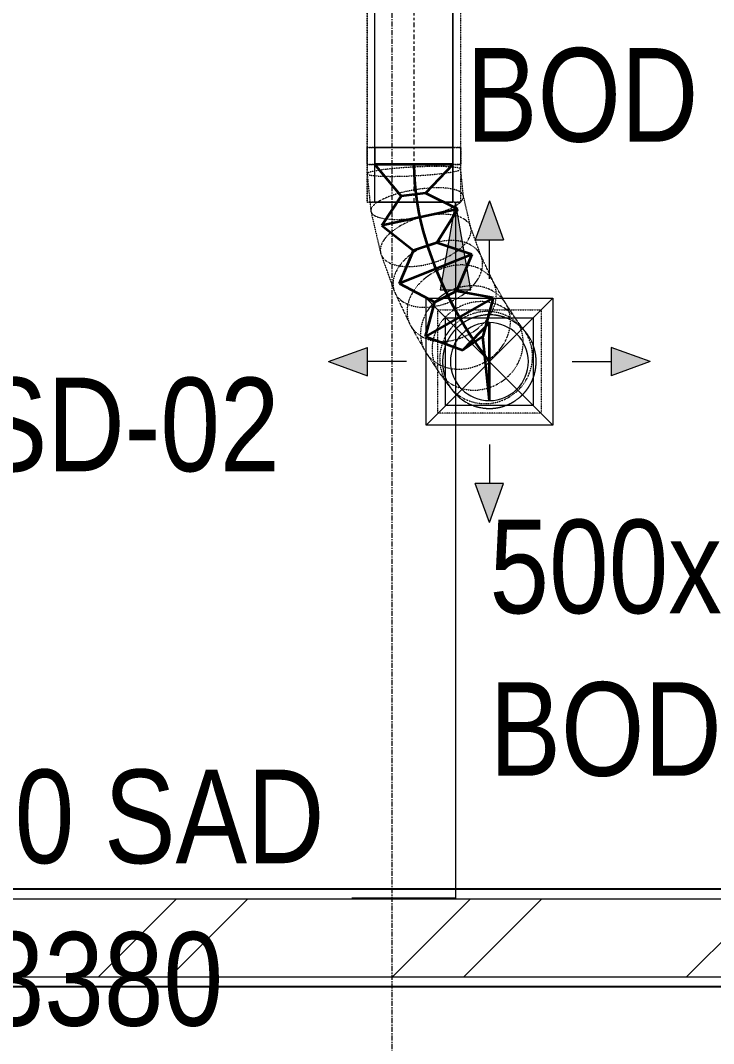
# Model space of a CAD drawing. Header units: inches. Extents: x -83664 to 20107, y -47222 to 19398.
# Drawn here: x -9925 to -8148, y -16686 to -14062 of the extents above; entities that cross this region are included whole.
import ezdxf

# ---------------------------------------------------------------- set-up
doc = ezdxf.new("R2010")
doc.units = ezdxf.units.IN
doc.header["$MEASUREMENT"] = 0
for name, pattern in [('Center', [29.999999, 12, -6, 6, -6]), ('Grid Line', [22.225, 12.7, -3.175, 3.175, -3.175]), ('Hidden 0_50', [1.0584, 0.5292, -0.5292])]:
    doc.linetypes.add(name, pattern=pattern)
for name, color, linetype, lineweight in [('A-DETL-GENF', 7, 'Continuous', 9), ('A-WALL', 7, 'Continuous', 9), ('A-WALL-PATT', 7, 'Continuous', 25), ('G-ANNO-TEXT', 7, 'Continuous', 9), ('M-HVAC-CDFF', 7, 'Continuous', 9), ('M-HVAC-DUCT-CNTR', 7, 'Center', 9), ('M-HVAC-DUCT-IDEN', 7, 'Continuous', 18), ('S-GRID', 7, 'Continuous', 9)]:
    doc.layers.add(name, color=color, linetype=linetype, lineweight=lineweight)
doc.layers.add('M-HVAC-DUCT', color=7, linetype='Continuous', lineweight=9, true_color=0xffe97f)
doc.layers.add('M-HVAC-DUCT-PATT', color=7, linetype='Continuous', lineweight=35, true_color=0x007f00)
doc.styles.add('Arial Narrow_21', font='ARIALN.TTF', dxfattribs={"height": 240})
pattern_1 = [(0, (0, 0), (1219.2, 304.8), [50.292, -864.108, 50.292, -864.108, -4876.8]), (0, (0, 0), (1219.2, 304.8), [-1828.8, 50.292, -1778.508, 50.292, -864.108, -2133.6]), (0, (0, 0), (1219.2, 304.8), [-4572, 50.292, -559.308, 50.292, -1473.708]), (120, (457.2, 152.4), (-873.56454, 903.4582), [50.292, -864.108, 50.292, -864.108, -4876.8]), (120, (457.2, 152.4), (-873.56454, 903.4582), [-1828.8, 50.292, -1778.508, 50.292, -864.108, -2133.6]), (120, (457.2, 152.4), (-873.56454, 903.4582), [-4572, 50.292, -559.308, 50.292, -1473.708]), (240, (609.6, 762), (-345.63546, -1208.2582), [50.292, -864.108, 50.292, -864.108, -4876.8]), (240, (609.6, 762), (-345.63546, -1208.2582), [-1828.8, 50.292, -1778.508, 50.292, -864.108, -2133.6]), (240, (609.6, 762), (-345.63546, -1208.2582), [-4572, 50.292, -559.308, 50.292, -1473.708])]

# ---------------------------------------------------------------- blocks, each defined once
blk = doc.blocks.new('GCE-AT-Supply Air Rectangular Diffuser - 225x225-V55-FIRST FLOOR AC CONDITIONING LAYOUT - PART A')
at = {"layer": 'A-DETL-GENF', "true_color": 0xff7f00}
for points in [[(36.4, 312.5), (0, 412.5), (-36.4, 312.5)], [(-312.5, 36.4), (-412.5, 0), (-312.5, -36.4)], [(412.5, 0), (312.5, 36.4), (312.5, -36.4), (338.5, -26.9)], [(36.4, -312.5), (-36.4, -312.5), (0, -412.5)]]:
    blk.add_hatch(color=30, dxfattribs=at).paths.add_polyline_path(points)
at = {"layer": 'A-DETL-GENF', "color": 30, "true_color": 0xff7f00}
for p, q in [((0, 412.5), (-36.4, 312.5)), ((0, 412.5), (36.4, 312.5)), ((-36.4, 312.5), (36.4, 312.5)), ((0, 212.5), (0, 312.5)), ((-162.5, -162.5), (162.5, 162.5)), ((-162.5, 162.5), (162.5, -162.5)), ((-162.5, -162.5), (-162.5, 162.5)), ((-162.5, 162.5), (162.5, 162.5)), ((162.5, 162.5), (162.5, -162.5)), ((-412.5, 0), (-312.5, 36.4)), ((-312.5, -36.4), (-312.5, 36.4)), ((312.5, 36.4), (312.5, -36.4)), ((412.5, 0), (312.5, 36.4)), ((212.5, 0), (312.5, 0)), ((-412.5, 0), (-312.5, -36.4)), ((-212.5, 0), (-312.5, 0)), ((412.5, 0), (312.5, -36.4)), ((162.5, -162.5), (-162.5, -162.5)), ((0, -212.5), (0, -312.5)), ((36.4, -312.5), (-36.4, -312.5)), ((0, -412.5), (-36.4, -312.5)), ((0, -412.5), (36.4, -312.5))]:
    blk.add_line(p, q, dxfattribs=at)
blk = doc.blocks.new('M_Rec to Rnd Transition - Angle - 60 Degree-7670840-FIRST FLOOR AC CONDITIONING LAYOUT - PART A')
at = {"layer": 'M-HVAC-DUCT', "color": 30, "true_color": 0xff7f00}
for p, q in [((0, 100), (43.3, 100)), ((43.3, 100), (0, 100)), ((0, 100), (0, -100)), ((0, -100), (0, 100)), ((43.3, 0), (43.3, 100)), ((43.3, 0), (43.3, 100)), ((43.3, -100), (43.3, 0)), ((43.3, -100), (43.3, 0)), ((0, -100), (43.3, -100)), ((43.3, -100), (0, -100))]:
    blk.add_line(p, q, dxfattribs=at)
blk = doc.blocks.new('M_Rectangular to Round Transition - Angle - 45 Degree-7598641-FIRST FLOOR AC CONDITIONING LAYOUT - PART A')
at = {"layer": 'M-HVAC-DUCT', "color": 30, "true_color": 0xff7f00}
for p, q in [((98623.4, 55249.6), (98623.4, 55474.6)), ((98623.4, 55474.6), (98848.4, 55474.6)), ((98848.4, 55474.6), (98848.4, 55249.6)), ((98848.4, 55249.6), (98623.4, 55249.6))]:
    blk.add_line(p, q, dxfattribs=at)
for start, end in [(90, 180), (0, 90), (180, 270), (270, 0)]:
    blk.add_arc((98735.9, 55362.1), 100, start, end, dxfattribs=at)
blk = doc.blocks.new('TEMW-SMBZ-HO-BM-HVAC-00002_rvt-1-FIRST FLOOR AC CONDITIONING LAYOUT - PART A')
at = {"layer": 'M-HVAC-DUCT', "color": 30, "linetype": 'Hidden 0_50', "true_color": 0xff7f00}
for p, q in [((142420.4, 84634.2), (142420.4, 83844.2)), ((142420.4, 83844.2), (142420.4, 84634.2)), ((142660.4, 83844.2), (142660.4, 84634.2)), ((142660.4, 83844.2), (142660.4, 84634.2)), ((142420.4, 83984.2), (142420.4, 83940.9)), ((142420.4, 83940.9), (142420.4, 83984.2)), ((142420.4, 83984.2), (142660.4, 83984.2)), ((142660.4, 83984.2), (142420.4, 83984.2)), ((142660.4, 83984.2), (142660.4, 83940.9)), ((142660.4, 83940.9), (142660.4, 83984.2)), ((142420.4, 83940.9), (142420.4, 83916.7)), ((142660.4, 83940.9), (142420.4, 83940.9)), ((142660.4, 83940.9), (142420.4, 83940.9)), ((142420.4, 83940.9), (142540.4, 83940.9)), ((142420.4, 83940.9), (142540.4, 83940.9)), ((142420.4, 83916.6), (142430, 83821.2)), ((142540.4, 83940.9), (142660.4, 83940.9)), ((142540.4, 83940.9), (142660.4, 83940.9)), ((142660.4, 83928.7), (142660.4, 83940.9)), ((142667.4, 83859.2), (142660.4, 83928.8)), ((142420.4, 83844.2), (142660.4, 83844.2)), ((142660.4, 83844.2), (142420.4, 83844.2)), ((142686.4, 83778.2), (142667.2, 83860.5)), ((142430.3, 83819.9), (142455, 83713.5)), ((142713.4, 83703.9), (142685.3, 83781.6)), ((142456, 83710.1), (142489.9, 83616.1)), ((142744.9, 83637.9), (142711.6, 83708.3)), ((142776.4, 83583), (142742.4, 83642.6)), ((142491.8, 83611.7), (142529.6, 83531.8)), ((142803.8, 83541.7), (142773.6, 83587.6)), ((142601.5, 83302.5), (142601.5, 83567.5)), ((142601.5, 83567.5), (142866.5, 83567.5)), ((142866.5, 83567.5), (142866.5, 83302.5)), ((142532, 83527.1), (142569.1, 83462.2)), ((142822.4, 83516.5), (142800.8, 83545.9)), ((142827.9, 83509.7), (142819.7, 83520.1)), ((142571.9, 83457.6), (142603.7, 83409.1)), ((142606.7, 83404.8), (142629, 83374.4)), ((142631.7, 83370.9), (142640.1, 83360.3)), ((142866.5, 83302.5), (142601.5, 83302.5))]:
    blk.add_line(p, q, dxfattribs=at)
at = {"layer": 'M-HVAC-DUCT', "color": 30, "true_color": 0xff7f00}
for p, q in [((142440.4, 83844.2), (142440.4, 84634.2)), ((142440.4, 83844.2), (142440.4, 84634.2)), ((142640.4, 84634.2), (142640.4, 83844.2)), ((142640.4, 83844.2), (142640.4, 84634.2)), ((142640.4, 83844.2), (142440.4, 83844.2)), ((142440.4, 83844.2), (142640.4, 83844.2))]:
    blk.add_line(p, q, dxfattribs=at)
at = {"layer": 'M-HVAC-DUCT', "color": 30, "linetype": 'Hidden 0_50', "true_color": 0xff7f00}
for start, end in [(17.5455, 197.5455), (90, 180), (0, 90), (197.5455, 17.5455), (180, 270), (270, 0)]:
    blk.add_arc((142734, 83435), 120, start, end, dxfattribs=at)
for points in [[(142660.4, 83928.7), (142660.4, 83929.7), (142657.7, 83931.5), (142645.5, 83933.6), (142626.3, 83934.9), (142601.1, 83935.5), (142571.8, 83935.1), (142540.4, 83934), (142509, 83932), (142479.7, 83929.4), (142454.6, 83926.4), (142435.3, 83923.1), (142423.2, 83919.8), (142420.4, 83917.7), (142420.4, 83916.7)], [(142420.4, 83916.7), (142420.4, 83915.8), (142423.2, 83914), (142435.3, 83911.9), (142454.6, 83910.5), (142479.7, 83910), (142509, 83910.3), (142540.4, 83911.5), (142571.8, 83913.4), (142601.1, 83916), (142626.3, 83919.1), (142645.5, 83922.3), (142657.7, 83925.7), (142660.4, 83927.7), (142660.4, 83928.7)], [(142667.5, 83858.9), (142667.2, 83862), (142664.1, 83867.8), (142651.5, 83874.8), (142631.9, 83879.3), (142606.6, 83881.2), (142577.4, 83880.2), (142546.2, 83876.6), (142515.2, 83870.5), (142486.5, 83862.3), (142462, 83852.6), (142443.5, 83842.1), (142432.1, 83831.4), (142429.8, 83824.7), (142430, 83821.5)], [(142430, 83821.5), (142430.2, 83818.4), (142433.4, 83812.6), (142446, 83805.7), (142465.6, 83801.1), (142490.9, 83799.3), (142520.1, 83800.2), (142551.3, 83803.8), (142582.3, 83809.9), (142611, 83818.1), (142635.4, 83827.8), (142654, 83838.4), (142665.4, 83849), (142667.7, 83855.7), (142667.5, 83858.9)], [(142686.9, 83775.4), (142686.2, 83780.6), (142682.1, 83790.4), (142668.3, 83802.1), (142648, 83810), (142622.3, 83813.5), (142593.2, 83812.4), (142562.5, 83806.7), (142532.3, 83796.9), (142504.8, 83783.6), (142481.8, 83767.8), (142464.8, 83750.4), (142455, 83732.8), (142453.8, 83721.6), (142454.5, 83716.3)], [(142454.5, 83716.3), (142455.2, 83711.1), (142459.3, 83701.3), (142473, 83689.6), (142493.4, 83681.7), (142519, 83678.2), (142548.2, 83679.4), (142578.9, 83685), (142609, 83694.8), (142636.6, 83708.1), (142659.6, 83724), (142676.6, 83741.3), (142686.3, 83759), (142687.6, 83770.1), (142686.9, 83775.4)], [(142715.6, 83695.8), (142714.3, 83702.6), (142709.2, 83715.3), (142694.1, 83730.7), (142672.8, 83741.3), (142646.6, 83746.3), (142617.3, 83745.4), (142587, 83738.7), (142557.7, 83726.7), (142531.3, 83710.1), (142509.8, 83690.1), (142494.5, 83668), (142486.6, 83645.4), (142486.5, 83631.1), (142487.7, 83624.2)], [(142487.7, 83624.2), (142489, 83617.4), (142494.1, 83604.7), (142509.2, 83589.3), (142530.6, 83578.8), (142556.8, 83573.7), (142586, 83574.6), (142616.4, 83581.3), (142645.7, 83593.3), (142672, 83609.9), (142693.5, 83629.9), (142708.8, 83652), (142716.8, 83674.6), (142716.9, 83689), (142715.6, 83695.8)], [(142749.9, 83623.3), (142748.1, 83631.2), (142742, 83646), (142725.6, 83664.2), (142703.2, 83676.9), (142676.4, 83683.3), (142646.8, 83683), (142616.6, 83676.1), (142587.8, 83662.9), (142562.4, 83644.4), (142542.1, 83621.9), (142528.2, 83596.8), (142521.8, 83570.9), (142522.8, 83554.3), (142524.5, 83546.4)], [(142785.1, 83561.6), (142782.9, 83570.3), (142775.8, 83586.7), (142758.2, 83607.1), (142734.8, 83621.6), (142707.1, 83629.4), (142677.1, 83630), (142646.8, 83623.2), (142618.3, 83609.6), (142593.5, 83590), (142574, 83565.8), (142561.4, 83538.7), (142556.3, 83510.5), (142558.2, 83492.3), (142560.4, 83483.6)], [(142524.5, 83546.4), (142526.3, 83538.5), (142532.5, 83523.7), (142548.8, 83505.5), (142571.2, 83492.8), (142598.1, 83486.4), (142627.6, 83486.7), (142657.8, 83493.6), (142686.6, 83506.8), (142712, 83525.3), (142732.4, 83547.8), (142746.2, 83572.9), (142752.6, 83598.8), (142751.7, 83615.4), (142749.9, 83623.3)], [(142816.6, 83513.6), (142814, 83523), (142806, 83540.7), (142787.2, 83562.9), (142762.7, 83579.2), (142734.1, 83588.3), (142703.5, 83589.8), (142672.9, 83583.5), (142644.4, 83569.8), (142619.9, 83549.7), (142601.2, 83524.5), (142589.5, 83495.9), (142585.5, 83466), (142588.2, 83446.5), (142590.9, 83437.2)], [(142560.4, 83483.6), (142562.6, 83474.9), (142569.7, 83458.4), (142587.3, 83438.1), (142610.7, 83423.5), (142638.4, 83415.7), (142668.4, 83415.2), (142698.7, 83422), (142727.2, 83435.6), (142752, 83455.2), (142771.5, 83479.3), (142784.1, 83506.4), (142789.2, 83534.7), (142787.4, 83552.9), (142785.1, 83561.6)], [(142839.5, 83482.4), (142836.5, 83492.2), (142827.9, 83510.9), (142808, 83534.6), (142782.5, 83552.1), (142753.1, 83562.5), (142721.8, 83564.8), (142690.8, 83559), (142662.2, 83545.5), (142637.9, 83525.1), (142619.6, 83499.4), (142608.5, 83469.9), (142605.4, 83438.8), (142608.8, 83418.4), (142611.8, 83408.6)], [(142848.4, 83471.2), (142845.3, 83481.2), (142836.3, 83500.3), (142815.9, 83524.6), (142790, 83542.7), (142760.2, 83553.5), (142728.6, 83556.3), (142697.4, 83550.7), (142668.7, 83537.3), (142644.4, 83516.9), (142626.3, 83491), (142615.5, 83461.2), (142612.7, 83429.6), (142616.4, 83408.8), (142619.6, 83398.8)], [(142590.9, 83437.2), (142593.6, 83427.8), (142601.5, 83410.1), (142620.3, 83387.8), (142644.9, 83371.6), (142673.4, 83362.4), (142704, 83361), (142734.6, 83367.3), (142763.1, 83381), (142787.6, 83401.1), (142806.3, 83426.3), (142818.1, 83454.8), (142822, 83484.8), (142819.3, 83504.3), (142816.6, 83513.6)], [(142611.8, 83408.6), (142614.9, 83398.8), (142623.5, 83380), (142643.4, 83356.4), (142668.9, 83338.8), (142698.3, 83328.5), (142729.5, 83326.1), (142760.5, 83331.9), (142789.1, 83345.4), (142813.4, 83365.8), (142831.7, 83391.6), (142842.8, 83421), (142845.9, 83452.1), (142842.5, 83472.6), (142839.5, 83482.4)], [(142619.6, 83398.8), (142622.7, 83388.8), (142631.7, 83369.7), (142652.1, 83345.4), (142678, 83327.3), (142707.8, 83316.5), (142739.4, 83313.7), (142770.6, 83319.3), (142799.3, 83332.7), (142823.6, 83353.1), (142841.7, 83379), (142852.5, 83408.8), (142855.3, 83440.4), (142851.6, 83461.2), (142848.4, 83471.2)]]:
    blk.add_open_spline(points, degree=3, dxfattribs=at)
at = {"layer": 'M-HVAC-DUCT-CNTR', "color": 30, "true_color": 0xff7f00}
blk.add_line((142540.4, 84634.2), (142540.4, 83844.2), dxfattribs=at)
at = {"layer": 'M-HVAC-DUCT-CNTR', "color": 30, "linetype": 'Continuous', "lineweight": 35, "true_color": 0xff7f00}
blk.add_open_spline([(142540.4, 83940.9), (142540.4, 83666), (142734, 83435), (142734, 83435)], degree=3, dxfattribs=at)
at = {"layer": 'M-HVAC-DUCT-PATT', "color": 30, "true_color": 0xff7f00}
for p, q in [((142440.4, 83940.9), (142508.1, 83859.4)), ((142640.4, 83940.9), (142440.4, 83940.9)), ((142640.4, 83940.9), (142440.4, 83940.9)), ((142640.4, 83940.9), (142569.9, 83866.6)), ((142569.9, 83866.6), (142508.1, 83859.4)), ((142653.3, 83825.9), (142569.9, 83866.6)), ((142457.8, 83783.7), (142508.1, 83859.4)), ((142653.3, 83825.9), (142457.8, 83783.7)), ((142653.3, 83825.9), (142457.8, 83783.7)), ((142653.3, 83825.9), (142598.9, 83739.4)), ((142457.8, 83783.7), (142539.6, 83720.2)), ((142598.9, 83739.4), (142539.6, 83720.2)), ((142689.2, 83710.1), (142598.9, 83739.4)), ((142503.7, 83635.4), (142539.6, 83720.2)), ((142689.2, 83710.1), (142503.7, 83635.4)), ((142689.2, 83710.1), (142503.7, 83635.4)), ((142689.2, 83710.1), (142649.6, 83615.5)), ((142503.7, 83635.4), (142593.9, 83587.8)), ((142649.6, 83615.5), (142593.9, 83587.8)), ((142743.6, 83599), (142649.6, 83615.5)), ((142743.6, 83599), (142570.3, 83499.1)), ((142743.6, 83599), (142570.3, 83499.1)), ((142570.3, 83499.1), (142593.9, 83587.8)), ((142743.6, 83599), (142717.4, 83499.6)), ((142734, 83535), (142665.9, 83464.6)), ((142734, 83335), (142734, 83535)), ((142570.3, 83499.1), (142665.9, 83464.6)), ((142717.4, 83499.6), (142665.9, 83464.6)), ((142734, 83335), (142717.4, 83499.6))]:
    blk.add_line(p, q, dxfattribs=at)
at = {"layer": 'M-HVAC-CDFF', "color": 6, "linetype": 'Hidden 0_50', "lineweight": 9, "true_color": 0xff00ff}
blk.add_blockref('GCE-AT-Supply Air Rectangular Diffuser - 225x225-V55-FIRST FLOOR AC CONDITIONING LAYOUT - PART A', (142734, 83435), dxfattribs=at)
at = {"layer": 'M-HVAC-DUCT', "color": 6, "linetype": 'Hidden 0_50', "lineweight": 9, "true_color": 0xff00ff}
for name, p, rotation in [('M_Rec to Rnd Transition - Angle - 60 Degree-7670840-FIRST FLOOR AC CONDITIONING LAYOUT - PART A', (142540.4, 83984.2), 270), ('M_Rectangular to Round Transition - Angle - 45 Degree-7598641-FIRST FLOOR AC CONDITIONING LAYOUT - PART A', (241469.9, 138797.1), 180)]:
    blk.add_blockref(name, p, dxfattribs=dict(at, rotation=rotation))
blk = doc.blocks.new('TEMW-SMBZ-HO-BM-HVAC-00002_rvt-2-FIRST FLOOR AC CONDITIONING LAYOUT - PART A')
at = {"layer": 'M-HVAC-DUCT', "color": 30, "linetype": 'Hidden 0_50', "true_color": 0xff7f00}
for p, q in [((142420.4, 84634.2), (142420.4, 83844.2)), ((142420.4, 83844.2), (142420.4, 84634.2)), ((142660.4, 83844.2), (142660.4, 84634.2)), ((142660.4, 83844.2), (142660.4, 84634.2)), ((142420.4, 83984.2), (142420.4, 83940.9)), ((142420.4, 83940.9), (142420.4, 83984.2)), ((142420.4, 83984.2), (142660.4, 83984.2)), ((142660.4, 83984.2), (142420.4, 83984.2)), ((142660.4, 83984.2), (142660.4, 83940.9)), ((142660.4, 83940.9), (142660.4, 83984.2)), ((142420.4, 83940.9), (142420.4, 83916.7)), ((142660.4, 83940.9), (142420.4, 83940.9)), ((142660.4, 83940.9), (142420.4, 83940.9)), ((142420.4, 83940.9), (142540.4, 83940.9)), ((142420.4, 83940.9), (142540.4, 83940.9)), ((142420.4, 83916.6), (142430, 83821.2)), ((142540.4, 83940.9), (142660.4, 83940.9)), ((142540.4, 83940.9), (142660.4, 83940.9)), ((142660.4, 83928.7), (142660.4, 83940.9)), ((142667.4, 83859.2), (142660.4, 83928.8)), ((142420.4, 83844.2), (142660.4, 83844.2)), ((142660.4, 83844.2), (142420.4, 83844.2)), ((142686.4, 83778.2), (142667.2, 83860.5)), ((142430.3, 83819.9), (142455, 83713.5)), ((142713.4, 83703.9), (142685.3, 83781.6)), ((142456, 83710.1), (142489.9, 83616.1)), ((142744.9, 83637.9), (142711.6, 83708.3)), ((142776.4, 83583), (142742.4, 83642.6)), ((142491.8, 83611.7), (142529.6, 83531.8)), ((142803.8, 83541.7), (142773.6, 83587.6)), ((142601.5, 83302.5), (142601.5, 83567.5)), ((142601.5, 83567.5), (142866.5, 83567.5)), ((142866.5, 83567.5), (142866.5, 83302.5)), ((142532, 83527.1), (142569.1, 83462.2)), ((142822.4, 83516.5), (142800.8, 83545.9)), ((142827.9, 83509.7), (142819.7, 83520.1)), ((142571.9, 83457.6), (142603.7, 83409.1)), ((142606.7, 83404.8), (142629, 83374.4)), ((142631.7, 83370.9), (142640.1, 83360.3)), ((142866.5, 83302.5), (142601.5, 83302.5))]:
    blk.add_line(p, q, dxfattribs=at)
at = {"layer": 'M-HVAC-DUCT', "color": 30, "true_color": 0xff7f00}
for p, q in [((142440.4, 83844.2), (142440.4, 84634.2)), ((142440.4, 83844.2), (142440.4, 84634.2)), ((142640.4, 84634.2), (142640.4, 83844.2)), ((142640.4, 83844.2), (142640.4, 84634.2)), ((142640.4, 83844.2), (142440.4, 83844.2)), ((142440.4, 83844.2), (142640.4, 83844.2))]:
    blk.add_line(p, q, dxfattribs=at)
at = {"layer": 'M-HVAC-DUCT', "color": 30, "linetype": 'Hidden 0_50', "true_color": 0xff7f00}
for start, end in [(17.5455, 197.5455), (90, 180), (0, 90), (197.5455, 17.5455), (180, 270), (270, 0)]:
    blk.add_arc((142734, 83435), 120, start, end, dxfattribs=at)
for points in [[(142660.4, 83928.7), (142660.4, 83929.7), (142657.7, 83931.5), (142645.5, 83933.6), (142626.3, 83934.9), (142601.1, 83935.5), (142571.8, 83935.1), (142540.4, 83934), (142509, 83932), (142479.7, 83929.4), (142454.6, 83926.4), (142435.3, 83923.1), (142423.2, 83919.8), (142420.4, 83917.7), (142420.4, 83916.7)], [(142420.4, 83916.7), (142420.4, 83915.8), (142423.2, 83914), (142435.3, 83911.9), (142454.6, 83910.5), (142479.7, 83910), (142509, 83910.3), (142540.4, 83911.5), (142571.8, 83913.4), (142601.1, 83916), (142626.3, 83919.1), (142645.5, 83922.3), (142657.7, 83925.7), (142660.4, 83927.7), (142660.4, 83928.7)], [(142667.5, 83858.9), (142667.2, 83862), (142664.1, 83867.8), (142651.5, 83874.8), (142631.9, 83879.3), (142606.6, 83881.2), (142577.4, 83880.2), (142546.2, 83876.6), (142515.2, 83870.5), (142486.5, 83862.3), (142462, 83852.6), (142443.5, 83842.1), (142432.1, 83831.4), (142429.8, 83824.7), (142430, 83821.5)], [(142430, 83821.5), (142430.2, 83818.4), (142433.4, 83812.6), (142446, 83805.7), (142465.6, 83801.1), (142490.9, 83799.3), (142520.1, 83800.2), (142551.3, 83803.8), (142582.3, 83809.9), (142611, 83818.1), (142635.4, 83827.8), (142654, 83838.4), (142665.4, 83849), (142667.7, 83855.7), (142667.5, 83858.9)], [(142686.9, 83775.4), (142686.2, 83780.6), (142682.1, 83790.4), (142668.3, 83802.1), (142648, 83810), (142622.3, 83813.5), (142593.2, 83812.4), (142562.5, 83806.7), (142532.3, 83796.9), (142504.8, 83783.6), (142481.8, 83767.8), (142464.8, 83750.4), (142455, 83732.8), (142453.8, 83721.6), (142454.5, 83716.3)], [(142454.5, 83716.3), (142455.2, 83711.1), (142459.3, 83701.3), (142473, 83689.6), (142493.4, 83681.7), (142519, 83678.2), (142548.2, 83679.4), (142578.9, 83685), (142609, 83694.8), (142636.6, 83708.1), (142659.6, 83724), (142676.6, 83741.3), (142686.3, 83759), (142687.6, 83770.1), (142686.9, 83775.4)], [(142715.6, 83695.8), (142714.3, 83702.6), (142709.2, 83715.3), (142694.1, 83730.7), (142672.8, 83741.3), (142646.6, 83746.3), (142617.3, 83745.4), (142587, 83738.7), (142557.7, 83726.7), (142531.3, 83710.1), (142509.8, 83690.1), (142494.5, 83668), (142486.6, 83645.4), (142486.5, 83631.1), (142487.7, 83624.2)], [(142487.7, 83624.2), (142489, 83617.4), (142494.1, 83604.7), (142509.2, 83589.3), (142530.6, 83578.8), (142556.8, 83573.7), (142586, 83574.6), (142616.4, 83581.3), (142645.7, 83593.3), (142672, 83609.9), (142693.5, 83629.9), (142708.8, 83652), (142716.8, 83674.6), (142716.9, 83689), (142715.6, 83695.8)], [(142749.9, 83623.3), (142748.1, 83631.2), (142742, 83646), (142725.6, 83664.2), (142703.2, 83676.9), (142676.4, 83683.3), (142646.8, 83683), (142616.6, 83676.1), (142587.8, 83662.9), (142562.4, 83644.4), (142542.1, 83621.9), (142528.2, 83596.8), (142521.8, 83570.9), (142522.8, 83554.3), (142524.5, 83546.4)], [(142785.1, 83561.6), (142782.9, 83570.3), (142775.8, 83586.7), (142758.2, 83607.1), (142734.8, 83621.6), (142707.1, 83629.4), (142677.1, 83630), (142646.8, 83623.2), (142618.3, 83609.6), (142593.5, 83590), (142574, 83565.8), (142561.4, 83538.7), (142556.3, 83510.5), (142558.2, 83492.3), (142560.4, 83483.6)], [(142524.5, 83546.4), (142526.3, 83538.5), (142532.5, 83523.7), (142548.8, 83505.5), (142571.2, 83492.8), (142598.1, 83486.4), (142627.6, 83486.7), (142657.8, 83493.6), (142686.6, 83506.8), (142712, 83525.3), (142732.4, 83547.8), (142746.2, 83572.9), (142752.6, 83598.8), (142751.7, 83615.4), (142749.9, 83623.3)], [(142816.6, 83513.6), (142814, 83523), (142806, 83540.7), (142787.2, 83562.9), (142762.7, 83579.2), (142734.1, 83588.3), (142703.5, 83589.8), (142672.9, 83583.5), (142644.4, 83569.8), (142619.9, 83549.7), (142601.2, 83524.5), (142589.5, 83495.9), (142585.5, 83466), (142588.2, 83446.5), (142590.9, 83437.2)], [(142560.4, 83483.6), (142562.6, 83474.9), (142569.7, 83458.4), (142587.3, 83438.1), (142610.7, 83423.5), (142638.4, 83415.7), (142668.4, 83415.2), (142698.7, 83422), (142727.2, 83435.6), (142752, 83455.2), (142771.5, 83479.3), (142784.1, 83506.4), (142789.2, 83534.7), (142787.4, 83552.9), (142785.1, 83561.6)], [(142839.5, 83482.4), (142836.5, 83492.2), (142827.9, 83510.9), (142808, 83534.6), (142782.5, 83552.1), (142753.1, 83562.5), (142721.8, 83564.8), (142690.8, 83559), (142662.2, 83545.5), (142637.9, 83525.1), (142619.6, 83499.4), (142608.5, 83469.9), (142605.4, 83438.8), (142608.8, 83418.4), (142611.8, 83408.6)], [(142848.4, 83471.2), (142845.3, 83481.2), (142836.3, 83500.3), (142815.9, 83524.6), (142790, 83542.7), (142760.2, 83553.5), (142728.6, 83556.3), (142697.4, 83550.7), (142668.7, 83537.3), (142644.4, 83516.9), (142626.3, 83491), (142615.5, 83461.2), (142612.7, 83429.6), (142616.4, 83408.8), (142619.6, 83398.8)], [(142590.9, 83437.2), (142593.6, 83427.8), (142601.5, 83410.1), (142620.3, 83387.8), (142644.9, 83371.6), (142673.4, 83362.4), (142704, 83361), (142734.6, 83367.3), (142763.1, 83381), (142787.6, 83401.1), (142806.3, 83426.3), (142818.1, 83454.8), (142822, 83484.8), (142819.3, 83504.3), (142816.6, 83513.6)], [(142611.8, 83408.6), (142614.9, 83398.8), (142623.5, 83380), (142643.4, 83356.4), (142668.9, 83338.8), (142698.3, 83328.5), (142729.5, 83326.1), (142760.5, 83331.9), (142789.1, 83345.4), (142813.4, 83365.8), (142831.7, 83391.6), (142842.8, 83421), (142845.9, 83452.1), (142842.5, 83472.6), (142839.5, 83482.4)], [(142619.6, 83398.8), (142622.7, 83388.8), (142631.7, 83369.7), (142652.1, 83345.4), (142678, 83327.3), (142707.8, 83316.5), (142739.4, 83313.7), (142770.6, 83319.3), (142799.3, 83332.7), (142823.6, 83353.1), (142841.7, 83379), (142852.5, 83408.8), (142855.3, 83440.4), (142851.6, 83461.2), (142848.4, 83471.2)]]:
    blk.add_open_spline(points, degree=3, dxfattribs=at)
at = {"layer": 'M-HVAC-DUCT-CNTR', "color": 30, "true_color": 0xff7f00}
blk.add_line((142540.4, 84634.2), (142540.4, 83844.2), dxfattribs=at)
at = {"layer": 'M-HVAC-DUCT-CNTR', "color": 30, "linetype": 'Continuous', "lineweight": 35, "true_color": 0xff7f00}
blk.add_open_spline([(142540.4, 83940.9), (142540.4, 83666), (142734, 83435), (142734, 83435)], degree=3, dxfattribs=at)
at = {"layer": 'M-HVAC-DUCT-PATT', "color": 30, "true_color": 0xff7f00}
for p, q in [((142440.4, 83940.9), (142508.1, 83859.4)), ((142640.4, 83940.9), (142440.4, 83940.9)), ((142640.4, 83940.9), (142440.4, 83940.9)), ((142640.4, 83940.9), (142569.9, 83866.6)), ((142569.9, 83866.6), (142508.1, 83859.4)), ((142653.3, 83825.9), (142569.9, 83866.6)), ((142457.8, 83783.7), (142508.1, 83859.4)), ((142653.3, 83825.9), (142457.8, 83783.7)), ((142653.3, 83825.9), (142457.8, 83783.7)), ((142653.3, 83825.9), (142598.9, 83739.4)), ((142457.8, 83783.7), (142539.6, 83720.2)), ((142598.9, 83739.4), (142539.6, 83720.2)), ((142689.2, 83710.1), (142598.9, 83739.4)), ((142503.7, 83635.4), (142539.6, 83720.2)), ((142689.2, 83710.1), (142503.7, 83635.4)), ((142689.2, 83710.1), (142503.7, 83635.4)), ((142689.2, 83710.1), (142649.6, 83615.5)), ((142503.7, 83635.4), (142593.9, 83587.8)), ((142649.6, 83615.5), (142593.9, 83587.8)), ((142743.6, 83599), (142649.6, 83615.5)), ((142743.6, 83599), (142570.3, 83499.1)), ((142743.6, 83599), (142570.3, 83499.1)), ((142570.3, 83499.1), (142593.9, 83587.8)), ((142743.6, 83599), (142717.4, 83499.6)), ((142734, 83535), (142665.9, 83464.6)), ((142734, 83335), (142734, 83535)), ((142570.3, 83499.1), (142665.9, 83464.6)), ((142717.4, 83499.6), (142665.9, 83464.6)), ((142734, 83335), (142717.4, 83499.6))]:
    blk.add_line(p, q, dxfattribs=at)
at = {"layer": 'M-HVAC-CDFF', "color": 6, "linetype": 'Hidden 0_50', "lineweight": 9, "true_color": 0xff00ff}
blk.add_blockref('GCE-AT-Supply Air Rectangular Diffuser - 225x225-V55-FIRST FLOOR AC CONDITIONING LAYOUT - PART A', (142734, 83435), dxfattribs=at)
at = {"layer": 'M-HVAC-DUCT', "color": 6, "linetype": 'Hidden 0_50', "lineweight": 9, "true_color": 0xff00ff}
for name, p, rotation in [('M_Rec to Rnd Transition - Angle - 60 Degree-7670840-FIRST FLOOR AC CONDITIONING LAYOUT - PART A', (142540.4, 83984.2), 270), ('M_Rectangular to Round Transition - Angle - 45 Degree-7598641-FIRST FLOOR AC CONDITIONING LAYOUT - PART A', (241469.9, 138797.1), 180)]:
    blk.add_blockref(name, p, dxfattribs=dict(at, rotation=rotation))
blk = doc.blocks.new('SMBZ_Hospital Arch Model_2026_01_29_rvt-1-FIRST FLOOR AC CONDITIONING LAYOUT - PART A')
at = {"layer": 'A-WALL-PATT', "lineweight": 9, "true_color": 0xbbbbbb}
h = blk.add_hatch(dxfattribs=at)
h.set_pattern_fill('FP_13', color=9, style=0, pattern_type=2)
h.set_pattern_definition(pattern_1)
h.paths.add_polyline_path([(144781.7, 82057.7), (144909.4, 82057.7), (144909.4, 82082.7), (144209.4, 82082.7), (144209.4, 82057.7)])
h.paths.add_polyline_path([(137661.5, 82057.7), (141234.3, 82057.7), (141234.3, 82082.7), (137418, 82082.7), (137418, 82057.7)])
h.paths.add_polyline_path([(143984.4, 82057.7), (143984.4, 82082.7), (141459.3, 82082.7), (141459.3, 82057.7), (142408.3, 82057.7)])
h = blk.add_hatch(dxfattribs=at)
h.set_pattern_fill('FP_12', color=9, style=0, pattern_type=2)
h.set_pattern_definition([(45, (0, 0), (-377.1708, 377.1708), []), (45, (0, 571.5), (-377.1708, 377.1708), [])])
h.paths.add_polyline_path([(144934.4, 81857.7), (144934.4, 82057.7), (137418, 82057.7), (137418, 81857.7), (144659.5, 81857.7), (144625.1, 81952.3), (144734.3, 81952.3), (144699.8, 81857.7), (144909.4, 81857.7)])
h = blk.add_hatch(dxfattribs=at)
h.set_pattern_fill('FP_13', color=9, style=0, pattern_type=2)
h.set_pattern_definition(pattern_1)
h.paths.add_polyline_path([(137418, 81832.7), (144668.6, 81832.7), (144659.5, 81857.7), (137418, 81857.7)])
h.paths.add_polyline_path([(144909.4, 81832.7), (144909.4, 81857.7), (144699.8, 81857.7), (144690.7, 81832.7), (144781.7, 81832.7)])
at = {"layer": 'A-WALL', "color": 9, "lineweight": 25, "true_color": 0xbbbbbb}
for p, q in [((143959.4, 82082.7), (141484.3, 82082.7)), ((137418, 81832.7), (144909.4, 81832.7))]:
    blk.add_line(p, q, dxfattribs=at)
at = {"layer": 'A-WALL', "color": 9, "true_color": 0xbbbbbb}
for p, q in [((143959.4, 82082.7), (141484.3, 82082.7)), ((141459.3, 82057.7), (143984.4, 82057.7)), ((137418, 81857.7), (144909.4, 81857.7)), ((138418, 81832.7), (144909.4, 81832.7))]:
    blk.add_line(p, q, dxfattribs=at)

msp = doc.modelspace()

# ---------------------------------------------------------------- hatches: boundary and pattern name
at = {"layer": 'M-HVAC-DUCT-IDEN', "lineweight": 9}
msp.add_hatch(color=256, dxfattribs=at).paths.add_polyline_path([(-8809.6, -14528), (-8849.2, -14753), (-8769.9, -14753)])

# ---------------------------------------------------------------- linework, layer by layer
for p, q in [((-8809.6, -14528), (-8849.2, -14753)), ((-8769.9, -14753), (-8809.6, -14528)), ((-8809.6, -14528), (-8809.6, -16312.8)), ((-8849.2, -14753), (-8769.9, -14753)), ((-8809.6, -16312.8), (-9075.2, -16312.8))]:
    msp.add_line(p, q, dxfattribs=at)
at = {"layer": 'S-GRID', "color": 254, "linetype": 'Grid Line', "true_color": 0xdcdcdc}
msp.add_line((-8972.3, -44103.7), (-8972.3, 15149.1), dxfattribs=at)

# ---------------------------------------------------------------- block references
at = {"lineweight": 5}
for name in ['SMBZ_Hospital Arch Model_2026_01_29_rvt-1-FIRST FLOOR AC CONDITIONING LAYOUT - PART A', 'TEMW-SMBZ-HO-BM-HVAC-00002_rvt-1-FIRST FLOOR AC CONDITIONING LAYOUT - PART A', 'TEMW-SMBZ-HO-BM-HVAC-00002_rvt-2-FIRST FLOOR AC CONDITIONING LAYOUT - PART A']:
    msp.add_blockref(name, (-151456.7, -98372.2), dxfattribs=at)

# ---------------------------------------------------------------- texts
at = {"layer": 'G-ANNO-TEXT', "insert": (-10039.8, -14978.2), "char_height": 240, "width": 986.076, "attachment_point": 1, "style": 'Arial Narrow_21'}
msp.add_mtext('SD-02', dxfattribs=at)
at = {"layer": 'M-HVAC-DUCT-IDEN', "lineweight": 9, "char_height": 240, "attachment_point": 1, "style": 'Arial Narrow_21'}
for s, insert, width in [('BOD : 2860', (-8782.5, -14133.1), 1803.797), ('500x300 RAD', (-8722.5, -15342.3), 2152.531), ('BOD : 3640', (-8722.5, -15759.1), 1803.797), ('200x150 SAD', (-10842.2, -15983.2), 2128.48), ('BOD : 3380', (-10842.2, -16399.9), 1803.797)]:
    msp.add_mtext(s, dxfattribs=dict(at, insert=insert, width=width))

doc.saveas('drawing.dxf')
